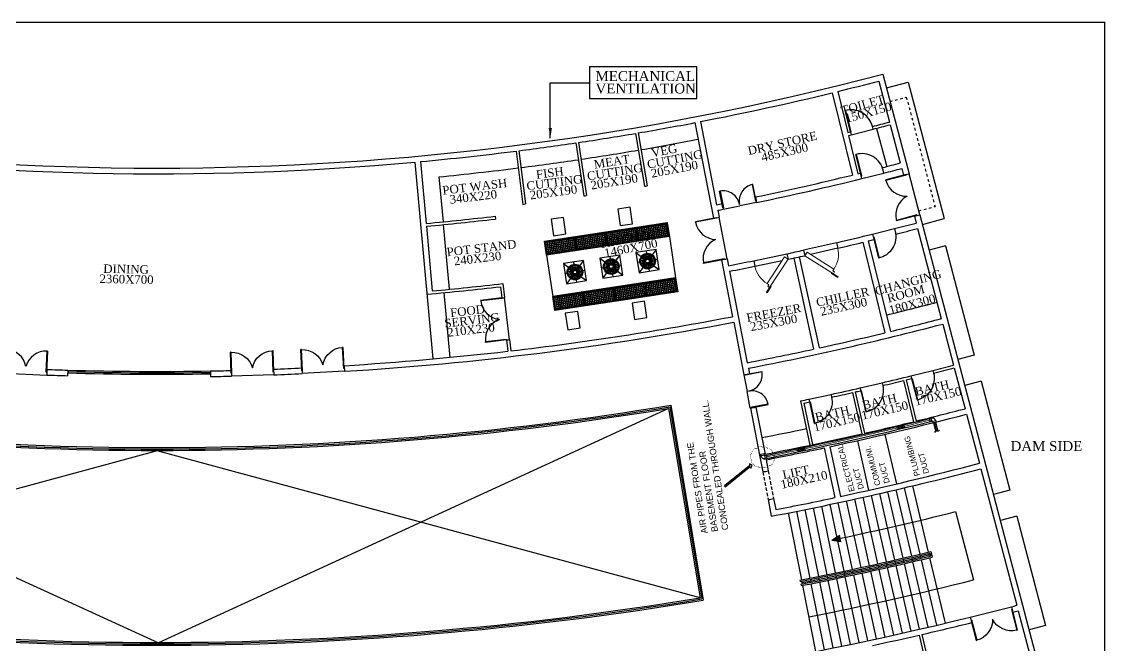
# Model space of a CAD drawing. Header units: metres. Extents: x 159409 to 239023, y 50504 to 95165.
# Drawn here: x 175332 to 179169, y 68951 to 71160 of the extents above; entities that cross this region are included whole.
import ezdxf

# ---------------------------------------------------------------- set-up
doc = ezdxf.new("R2010")
doc.units = ezdxf.units.M
doc.header["$MEASUREMENT"] = 0
for name, pattern in [('CENTER2', [1.125, 0.75, -0.125, 0.125, -0.125]), ('HIDDEN', [0.125, 0.0625, -0.0625]), ('HIDDEN2', [0.1875, 0.125, -0.0625])]:
    doc.linetypes.add(name, pattern=pattern)
for name, color, linetype, lineweight in [('_Annotations', 1, 'Continuous', 25), ('HP-A-Door', 1, 'Continuous', 5), ('RJ- D - TEXT', 7, 'Continuous', 20), ('RJ- DRA-SOIL PIPE', 12, 'Continuous', 30), ('RJ- DRA-WASTE PIPE', 130, 'Continuous', 30), ('RJ- WS- HOT WATER', 12, 'Continuous', 30)]:
    doc.layers.add(name, color=color, linetype=linetype, lineweight=lineweight)
for name, color, linetype in [('A-WINDOW', 162, 'Continuous'), ('FIXT', 6, 'Continuous'), ('HP-A-Grid', 9, 'CENTER2'), ('TEXT', 3, 'Continuous')]:
    doc.layers.add(name, color=color, linetype=linetype)
doc.styles.add('DIM', font='times.ttf', dxfattribs={"height": 0.3})
doc.styles.add('RJ', font='romans.shx')
doc.styles.get("Standard").update_dxf_attribs({"font": 'times.ttf', "height": 18})
doc.styles.add('Standard 360', font='arial.ttf')
doc.dimstyles.get("Standard").update_dxf_attribs({"dimtxt": 0.4, "dimasz": 0.18, "dimexe": 0.18, "dimexo": 0.0625, "dimgap": 0.09, "dimtad": 0, "dimtih": 1, "dimtoh": 1, "dimdec": 4, "dimzin": 0, "dimdsep": 46, "dimtxsty": 'Standard', "dimcen": 0.09, "dimadec": 0, "dimazin": 0, "dimtfac": 1, "dimtdec": 4, "dimtofl": 0, "dimtmove": 0, "dimatfit": 3, "dimfxl": 1, "dimtolj": 1, "dimtzin": 0, "dimarcsym": 0})

# ---------------------------------------------------------------- blocks, each defined once
blk = doc.blocks.new('TRTH')
at = {"color": 42, "ltscale": 8}
for p, q in [((-589.839, -68.759), (-589.839, -67.98)), ((-589.819, -68.759), (-589.819, -67.979)), ((-589.839, -68.759), (-589.819, -68.759)), ((-589.839, -68.859), (-589.039, -68.859))]:
    blk.add_line(p, q, dxfattribs=at)
blk.add_arc((-589.819, -68.759), 0.78, 0, 91.4693, dxfattribs=at)
blk = doc.blocks.new('d2')
at = {"color": 8, "ltscale": 8}
for p, q in [((-332.772, -186.458, 9945.752), (-332.753, -186.454, 9945.752)), ((-332.628, -187.194, 9945.752), (-332.772, -186.458, 9945.752)), ((-332.609, -187.19, 9945.752), (-332.753, -186.454, 9945.752)), ((-332.753, -186.454, 9945.752), (-332.753, -186.454, 9945.732)), ((-332.753, -186.454, 9945.732), (-332.753, -186.454, 9945.732)), ((-334.226, -186.743, 9945.752), (-334.206, -186.739, 9945.752)), ((-334.082, -187.479, 9945.752), (-334.226, -186.743, 9945.752)), ((-334.062, -187.475, 9945.752), (-334.206, -186.739, 9945.752)), ((-332.628, -187.194, 9945.752), (-332.609, -187.19, 9945.752)), ((-334.082, -187.479, 9945.752), (-334.062, -187.475, 9945.752)), ((-334.063, -187.577, 9945.752), (-332.589, -187.288, 9945.752))]:
    blk.add_line(p, q, dxfattribs=at)
for centre, start, end in [((-332.628, -187.194, 9945.752), 101.092, 178.0402), ((-334.062, -187.475, 9945.752), 24.1438, 101.092)]:
    blk.add_arc(centre, 0.75, start, end, dxfattribs=at)
blk = doc.blocks.new('rghtht')
at = {"layer": 'HP-A-Grid', "linetype": 'ByBlock'}
h = blk.add_hatch(dxfattribs=at)
h.set_pattern_fill('NET', color=256, scale=50, style=0)
h.set_pattern_definition([(180, (222259.7514, 89040.658), (2e-11, 6.25), []), (90, (222259.7514, 89040.658), (6.25, -2e-11), [])])
h.paths.add_polyline_path([(204466.6, 125712.4), (204511.6, 125712.4), (204511.6, 125817.4), (204466.6, 125817.4)])
h = blk.add_hatch(dxfattribs=at)
h.set_pattern_fill('NET', color=256, scale=50, style=0)
h.set_pattern_definition([(180, (222458.0265, 89040.658), (2e-11, 6.25), []), (90, (222458.0265, 89040.658), (6.25, -2e-11), [])])
h.paths.add_polyline_path([(204664.9, 125712.4), (204709.9, 125712.4), (204709.9, 125817.4), (204664.9, 125817.4)])
h = blk.add_hatch(dxfattribs=at)
h.set_pattern_fill('NET', color=256, scale=50, style=0)
h.set_pattern_definition([(180, (222259.7514, 88930.658), (2e-11, 6.25), []), (90, (222259.7514, 88930.658), (6.25, -2e-11), [])])
h.paths.add_polyline_path([(204466.6, 125602.4), (204511.6, 125602.4), (204511.6, 125707.4), (204466.6, 125707.4)])
h = blk.add_hatch(dxfattribs=at)
h.set_pattern_fill('NET', color=256, scale=50, style=0)
h.set_pattern_definition([(180, (222458.0265, 88930.658), (2e-11, 6.25), []), (90, (222458.0265, 88930.658), (6.25, -2e-11), [])])
h.paths.add_polyline_path([(204664.9, 125602.4), (204709.9, 125602.4), (204709.9, 125707.4), (204664.9, 125707.4)])
h = blk.add_hatch(dxfattribs=at)
h.set_pattern_fill('NET', color=256, scale=50, style=0)
h.set_pattern_definition([(180, (222259.7514, 88820.658), (2e-11, 6.25), []), (90, (222259.7514, 88820.658), (6.25, -2e-11), [])])
h.paths.add_polyline_path([(204466.6, 125492.4), (204511.6, 125492.4), (204511.6, 125597.4), (204466.6, 125597.4)])
h = blk.add_hatch(dxfattribs=at)
h.set_pattern_fill('NET', color=256, scale=50, style=0)
h.set_pattern_definition([(180, (222458.0265, 88820.658), (2e-11, 6.25), []), (90, (222458.0265, 88820.658), (6.25, -2e-11), [])])
h.paths.add_polyline_path([(204664.9, 125492.4), (204709.9, 125492.4), (204709.9, 125597.4), (204664.9, 125597.4)])
h = blk.add_hatch(dxfattribs=at)
h.set_pattern_fill('NET', color=256, scale=50, style=0)
h.set_pattern_definition([(180, (222259.7514, 88710.658), (2e-11, 6.25), []), (90, (222259.7514, 88710.658), (6.25, -2e-11), [])])
h.paths.add_polyline_path([(204466.6, 125382.4), (204511.6, 125382.4), (204511.6, 125487.4), (204466.6, 125487.4)])
h = blk.add_hatch(dxfattribs=at)
h.set_pattern_fill('NET', color=256, scale=50, style=0)
h.set_pattern_definition([(180, (222458.0265, 88710.658), (2e-11, 6.25), []), (90, (222458.0265, 88710.658), (6.25, -2e-11), [])])
h.paths.add_polyline_path([(204664.9, 125382.4), (204709.9, 125382.4), (204709.9, 125487.4), (204664.9, 125487.4)])
at = {"layer": 'A-WINDOW', "color": 8}
blk.add_line((204662.4, 125819.9), (204662.4, 125379.9), dxfattribs=at)
for points in [[(204449.4, 125698.1), (204390.6, 125698.1), (204390.6, 125653.9), (204449.4, 125653.9)], [(204786, 125698.1), (204727.1, 125698.1), (204727.1, 125653.9), (204786, 125653.9)], [(204449.4, 125459.2), (204390.6, 125459.2), (204390.6, 125414.9), (204449.4, 125414.9)], [(204786, 125459.2), (204727.1, 125459.2), (204727.1, 125414.9), (204786, 125414.9)]]:
    blk.add_lwpolyline(points, close=True, dxfattribs=at)
at = {"layer": 'FIXT'}
for p, q in [((204514.1, 125819.9), (204514.1, 125379.9)), ((204514.1, 125819.9), (204662.4, 125819.9)), ((204712.4, 125819.9), (204712.4, 125379.9)), ((204552.3, 125766.5), (204568.7, 125750.1)), ((204588.3, 125766.5), (204588.3, 125758.2)), ((204607.8, 125750.1), (204624.3, 125766.5)), ((204552.3, 125730.5), (204560.6, 125730.5)), ((204616, 125730.5), (204624.3, 125730.5)), ((204552.3, 125694.5), (204568.7, 125710.9)), ((204588.3, 125702.8), (204588.3, 125694.5)), ((204607.8, 125710.9), (204624.3, 125694.5)), ((204552.3, 125636.6), (204568.7, 125620.1)), ((204588.3, 125636.6), (204588.3, 125628.3)), ((204607.8, 125620.1), (204624.3, 125636.6)), ((204552.3, 125600.6), (204560.6, 125600.6)), ((204552.3, 125564.6), (204568.7, 125581)), ((204607.8, 125581), (204624.3, 125564.6)), ((204616, 125600.6), (204624.3, 125600.6)), ((204588.3, 125572.9), (204588.3, 125564.6)), ((204552.3, 125506.6), (204568.7, 125490.2)), ((204588.3, 125506.6), (204588.3, 125498.3)), ((204607.8, 125490.2), (204624.3, 125506.6)), ((204552.3, 125470.6), (204560.6, 125470.6)), ((204616, 125470.6), (204624.3, 125470.6)), ((204552.3, 125434.6), (204568.7, 125451)), ((204588.3, 125442.9), (204588.3, 125434.6)), ((204607.8, 125451), (204624.3, 125434.6)), ((204514.1, 125379.9), (204662.4, 125379.9))]:
    blk.add_line(p, q, dxfattribs=at)
for points in [[(204514.1, 125819.9), (204464.1, 125819.9)], [(204712.4, 125819.9), (204712.4, 125819.9), (204662.4, 125819.9)]]:
    blk.add_lwpolyline(points, dxfattribs=at)
for points in [[(204464.1, 125819.9), (204514.1, 125819.9), (204514.1, 125709.9), (204464.1, 125709.9)], [(204466.6, 125817.4), (204511.6, 125817.4), (204511.6, 125712.4), (204466.6, 125712.4)], [(204662.4, 125819.9), (204712.4, 125819.9), (204712.4, 125709.9), (204662.4, 125709.9)], [(204664.9, 125817.4), (204709.9, 125817.4), (204709.9, 125712.4), (204664.9, 125712.4)], [(204624.3, 125766.5), (204552.3, 125766.5), (204552.3, 125694.5), (204624.3, 125694.5)], [(204464.1, 125709.9), (204514.1, 125709.9), (204514.1, 125599.9), (204464.1, 125599.9)], [(204466.6, 125707.4), (204511.6, 125707.4), (204511.6, 125602.4), (204466.6, 125602.4)], [(204662.4, 125709.9), (204712.4, 125709.9), (204712.4, 125599.9), (204662.4, 125599.9)], [(204664.9, 125707.4), (204709.9, 125707.4), (204709.9, 125602.4), (204664.9, 125602.4)], [(204624.3, 125636.6), (204552.3, 125636.6), (204552.3, 125564.6), (204624.3, 125564.6)], [(204464.1, 125599.9), (204514.1, 125599.9), (204514.1, 125489.9), (204464.1, 125489.9)], [(204466.6, 125597.4), (204511.6, 125597.4), (204511.6, 125492.4), (204466.6, 125492.4)], [(204662.4, 125599.9), (204712.4, 125599.9), (204712.4, 125489.9), (204662.4, 125489.9)], [(204664.9, 125597.4), (204709.9, 125597.4), (204709.9, 125492.4), (204664.9, 125492.4)], [(204624.3, 125506.6), (204552.3, 125506.6), (204552.3, 125434.6), (204624.3, 125434.6)], [(204464.1, 125489.9), (204514.1, 125489.9), (204514.1, 125379.9), (204464.1, 125379.9)], [(204466.6, 125487.4), (204511.6, 125487.4), (204511.6, 125382.4), (204466.6, 125382.4)], [(204662.4, 125489.9), (204712.4, 125489.9), (204712.4, 125379.9), (204662.4, 125379.9)], [(204664.9, 125487.4), (204709.9, 125487.4), (204709.9, 125382.4), (204664.9, 125382.4)]]:
    blk.add_lwpolyline(points, close=True, dxfattribs=at)
for centre, radius in [((204588.3, 125730.5), 27.7), ((204588.3, 125730.5), 24.8), ((204566.7, 125730.5), 0.795), ((204567.5, 125736.8), 0.795), ((204570.2, 125742.4), 0.795), ((204570.8, 125730.5), 0.795), ((204571.3, 125735.4), 0.795), ((204573, 125745.7), 0.795), ((204573.4, 125739.8), 0.795), ((204574.4, 125730.5), 0.795), ((204574.7, 125734.2), 0.795), ((204575.9, 125742.9), 0.795), ((204576.2, 125748.5), 0.795), ((204576.2, 125737.6), 0.795), ((204578.3, 125730.5), 0.795), ((204578.4, 125732.9), 0.795), ((204578.4, 125728.2), 0.795), ((204578.4, 125740.3), 0.795), ((204578.8, 125745.4), 0.795), ((204579.2, 125735.2), 0.795), ((204581.1, 125742.7), 0.795), ((204581.2, 125737.6), 0.795), ((204588.3, 125730.5), 7.8), ((204582.4, 125751.6), 0.795), ((204588.3, 125730.5), 6.54), ((204583.6, 125747.7), 0.795), ((204583.6, 125739.7), 0.795), ((204584.6, 125744.3), 0.795), ((204585.8, 125740.6), 0.795), ((204588.3, 125752.1), 0.795), ((204588.3, 125748), 0.795), ((204588.3, 125744.4), 0.795), ((204588.3, 125740.5), 0.795), ((204590.7, 125740.6), 0.795), ((204591.9, 125744.3), 0.795), ((204592.9, 125739.7), 0.795), ((204593, 125747.7), 0.795), ((204594.2, 125751.6), 0.795), ((204595.3, 125737.6), 0.795), ((204595.4, 125742.7), 0.795), ((204597.3, 125735.2), 0.795), ((204597.7, 125745.4), 0.795), ((204598.1, 125740.3), 0.795), ((204598.2, 125732.9), 0.795), ((204598.2, 125728.2), 0.795), ((204598.3, 125730.5), 0.795), ((204600.3, 125748.5), 0.795), ((204600.4, 125737.6), 0.795), ((204600.6, 125742.9), 0.795), ((204601.8, 125734.2), 0.795), ((204602.1, 125730.5), 0.795), ((204603.2, 125739.8), 0.795), ((204603.5, 125745.7), 0.795), ((204605.2, 125735.4), 0.795), ((204605.8, 125730.5), 0.795), ((204606.3, 125742.4), 0.795), ((204609, 125736.8), 0.795), ((204609.8, 125730.5), 0.795), ((204567.5, 125724.2), 0.795), ((204570.2, 125718.7), 0.795), ((204571.3, 125725.6), 0.795), ((204573, 125715.3), 0.795), ((204573.4, 125721.2), 0.795), ((204574.7, 125726.8), 0.795), ((204575.9, 125718.2), 0.795), ((204576.2, 125723.4), 0.795), ((204576.2, 125712.6), 0.795), ((204578.4, 125720.7), 0.795), ((204578.8, 125715.6), 0.795), ((204579.2, 125725.9), 0.795), ((204581.2, 125723.4), 0.795), ((204581.1, 125718.4), 0.795), ((204582.4, 125709.4), 0.795), ((204583.6, 125713.3), 0.795), ((204583.6, 125721.4), 0.795), ((204584.6, 125716.7), 0.795), ((204585.8, 125720.4), 0.795), ((204588.3, 125720.5), 0.795), ((204588.3, 125716.6), 0.795), ((204588.3, 125713), 0.795), ((204588.3, 125709), 0.795), ((204590.7, 125720.4), 0.795), ((204591.9, 125716.7), 0.795), ((204592.9, 125721.4), 0.795), ((204593, 125713.3), 0.795), ((204594.2, 125709.4), 0.795), ((204595.3, 125723.4), 0.795), ((204595.4, 125718.4), 0.795), ((204597.3, 125725.9), 0.795), ((204597.7, 125715.6), 0.795), ((204598.1, 125720.7), 0.795), ((204600.3, 125712.6), 0.795), ((204600.4, 125723.4), 0.795), ((204600.6, 125718.2), 0.795), ((204601.8, 125726.8), 0.795), ((204603.2, 125721.2), 0.795), ((204603.5, 125715.3), 0.795), ((204605.2, 125725.6), 0.795), ((204606.3, 125718.7), 0.795), ((204609, 125724.2), 0.795), ((204588.3, 125600.6), 27.7), ((204588.3, 125600.6), 24.8), ((204570.2, 125612.4), 0.795), ((204573, 125615.8), 0.795), ((204575.9, 125612.9), 0.795), ((204576.2, 125618.5), 0.795), ((204578.8, 125615.5), 0.795), ((204581.1, 125612.7), 0.795), ((204582.4, 125621.6), 0.795), ((204583.6, 125617.8), 0.795), ((204584.6, 125614.3), 0.795), ((204588.3, 125622.1), 0.795), ((204588.3, 125618.1), 0.795), ((204588.3, 125614.5), 0.795), ((204591.9, 125614.3), 0.795), ((204593, 125617.8), 0.795), ((204594.2, 125621.6), 0.795), ((204595.4, 125612.7), 0.795), ((204597.7, 125615.5), 0.795), ((204600.3, 125618.5), 0.795), ((204600.6, 125612.9), 0.795), ((204603.5, 125615.8), 0.795), ((204606.3, 125612.4), 0.795), ((204566.7, 125600.6), 0.795), ((204567.5, 125606.9), 0.795), ((204567.5, 125594.3), 0.795), ((204570.2, 125588.7), 0.795), ((204570.8, 125600.6), 0.795), ((204571.3, 125605.5), 0.795), ((204571.3, 125595.6), 0.795), ((204573, 125585.3), 0.795), ((204573.4, 125609.9), 0.795), ((204573.4, 125591.2), 0.795), ((204574.4, 125600.6), 0.795), ((204574.7, 125604.3), 0.795), ((204574.7, 125596.9), 0.795), ((204575.9, 125588.2), 0.795), ((204576.2, 125607.6), 0.795), ((204576.2, 125593.5), 0.795), ((204576.2, 125582.6), 0.795), ((204578.3, 125600.6), 0.795), ((204578.4, 125602.9), 0.795), ((204578.4, 125598.2), 0.795), ((204578.4, 125610.4), 0.795), ((204578.4, 125590.7), 0.795), ((204578.8, 125585.7), 0.795), ((204579.2, 125605.2), 0.795), ((204579.2, 125595.9), 0.795), ((204581.2, 125607.6), 0.795), ((204581.2, 125593.5), 0.795), ((204581.1, 125588.4), 0.795), ((204588.3, 125600.6), 7.8), ((204582.4, 125579.5), 0.795), ((204588.3, 125600.6), 6.54), ((204583.6, 125583.3), 0.795), ((204583.6, 125609.7), 0.795), ((204583.6, 125591.4), 0.795), ((204584.6, 125586.8), 0.795), ((204585.8, 125610.6), 0.795), ((204585.8, 125590.5), 0.795), ((204588.3, 125610.6), 0.795), ((204588.3, 125590.6), 0.795), ((204588.3, 125586.7), 0.795), ((204588.3, 125583.1), 0.795), ((204588.3, 125579), 0.795), ((204590.7, 125610.6), 0.795), ((204590.7, 125590.5), 0.795), ((204591.9, 125586.8), 0.795), ((204592.9, 125609.7), 0.795), ((204592.9, 125591.4), 0.795), ((204593, 125583.3), 0.795), ((204594.2, 125579.5), 0.795), ((204595.3, 125607.6), 0.795), ((204595.3, 125593.5), 0.795), ((204595.4, 125588.4), 0.795), ((204597.3, 125605.2), 0.795), ((204597.3, 125595.9), 0.795), ((204597.7, 125585.7), 0.795), ((204598.1, 125610.4), 0.795), ((204598.1, 125590.7), 0.795), ((204598.2, 125602.9), 0.795), ((204598.2, 125598.2), 0.795), ((204598.3, 125600.6), 0.795), ((204600.3, 125582.6), 0.795), ((204600.4, 125607.6), 0.795), ((204600.4, 125593.5), 0.795), ((204600.6, 125588.2), 0.795), ((204601.8, 125604.3), 0.795), ((204601.8, 125596.9), 0.795), ((204602.1, 125600.6), 0.795), ((204603.2, 125609.9), 0.795), ((204603.2, 125591.2), 0.795), ((204603.5, 125585.3), 0.795), ((204605.2, 125605.5), 0.795), ((204605.2, 125595.6), 0.795), ((204605.8, 125600.6), 0.795), ((204606.3, 125588.7), 0.795), ((204609, 125606.9), 0.795), ((204609, 125594.3), 0.795), ((204609.8, 125600.6), 0.795), ((204588.3, 125470.6), 27.7), ((204588.3, 125470.6), 24.8), ((204566.7, 125470.6), 0.795), ((204567.5, 125476.9), 0.795), ((204567.5, 125464.3), 0.795), ((204570.2, 125482.4), 0.795), ((204570.2, 125458.8), 0.795), ((204570.8, 125470.6), 0.795), ((204571.3, 125475.5), 0.795), ((204571.3, 125465.7), 0.795), ((204573, 125485.8), 0.795), ((204573.4, 125479.9), 0.795), ((204573.4, 125461.3), 0.795), ((204574.4, 125470.6), 0.795), ((204574.7, 125474.3), 0.795), ((204574.7, 125466.9), 0.795), ((204575.9, 125483), 0.795), ((204576.2, 125488.6), 0.795), ((204576.2, 125477.7), 0.795), ((204576.2, 125463.5), 0.795), ((204578.3, 125470.6), 0.795), ((204578.4, 125473), 0.795), ((204578.4, 125468.2), 0.795), ((204578.4, 125480.4), 0.795), ((204578.4, 125460.8), 0.795), ((204578.8, 125485.5), 0.795), ((204579.2, 125475.3), 0.795), ((204579.2, 125465.9), 0.795), ((204581.1, 125482.7), 0.795), ((204581.2, 125477.7), 0.795), ((204581.2, 125463.5), 0.795), ((204588.3, 125470.6), 7.8), ((204582.4, 125491.7), 0.795), ((204588.3, 125470.6), 6.54), ((204583.6, 125487.8), 0.795), ((204583.6, 125479.8), 0.795), ((204583.6, 125461.4), 0.795), ((204584.6, 125484.4), 0.795), ((204585.8, 125480.7), 0.795), ((204585.8, 125460.5), 0.795), ((204588.3, 125492.1), 0.795), ((204588.3, 125488.1), 0.795), ((204588.3, 125484.5), 0.795), ((204588.3, 125480.6), 0.795), ((204588.3, 125460.6), 0.795), ((204590.7, 125480.7), 0.795), ((204590.7, 125460.5), 0.795), ((204591.9, 125484.4), 0.795), ((204592.9, 125479.8), 0.795), ((204592.9, 125461.4), 0.795), ((204593, 125487.8), 0.795), ((204594.2, 125491.7), 0.795), ((204595.3, 125477.7), 0.795), ((204595.3, 125463.5), 0.795), ((204595.4, 125482.7), 0.795), ((204597.3, 125475.3), 0.795), ((204597.3, 125465.9), 0.795), ((204597.7, 125485.5), 0.795), ((204598.1, 125480.4), 0.795), ((204598.1, 125460.8), 0.795), ((204598.2, 125473), 0.795), ((204598.2, 125468.2), 0.795), ((204598.3, 125470.6), 0.795), ((204600.3, 125488.6), 0.795), ((204600.4, 125477.7), 0.795), ((204600.4, 125463.5), 0.795), ((204600.6, 125483), 0.795), ((204601.8, 125474.3), 0.795), ((204601.8, 125466.9), 0.795), ((204602.1, 125470.6), 0.795), ((204603.2, 125479.9), 0.795), ((204603.2, 125461.3), 0.795), ((204603.5, 125485.8), 0.795), ((204605.2, 125475.5), 0.795), ((204605.2, 125465.7), 0.795), ((204605.8, 125470.6), 0.795), ((204606.3, 125482.4), 0.795), ((204606.3, 125458.8), 0.795), ((204609, 125476.9), 0.795), ((204609, 125464.3), 0.795), ((204609.8, 125470.6), 0.795), ((204573, 125455.4), 0.795), ((204575.9, 125458.2), 0.795), ((204576.2, 125452.6), 0.795), ((204578.8, 125455.7), 0.795), ((204581.1, 125458.5), 0.795), ((204582.4, 125449.5), 0.795), ((204583.6, 125453.4), 0.795), ((204584.6, 125456.8), 0.795), ((204588.3, 125456.7), 0.795), ((204588.3, 125453.1), 0.795), ((204588.3, 125449.1), 0.795), ((204591.9, 125456.8), 0.795), ((204593, 125453.4), 0.795), ((204594.2, 125449.5), 0.795), ((204595.4, 125458.5), 0.795), ((204597.7, 125455.7), 0.795), ((204600.3, 125452.6), 0.795), ((204600.6, 125458.2), 0.795), ((204603.5, 125455.4), 0.795)]:
    blk.add_circle(centre, radius, dxfattribs=at)
blk = doc.blocks.new('RYTRTRTRTRT')
at = {"color": 8}
for p, q in [((42.518, 61.153), (42.518, 61.753)), ((42.518, 61.753), (42.538, 61.753)), ((42.538, 61.753), (42.538, 61.153)), ((43.718, 61.753), (43.698, 61.753)), ((43.698, 61.753), (43.698, 61.153)), ((43.718, 61.153), (43.718, 61.753)), ((42.518, 61.153), (42.538, 61.153)), ((42.518, 61.103), (43.118, 61.103)), ((43.718, 61.103), (43.118, 61.103)), ((43.718, 61.153), (43.698, 61.153))]:
    blk.add_line(p, q, dxfattribs=at)
for centre, start, end in [((42.528, 61.163), 359.0371, 90), ((43.708, 61.163), 90, 180.9629)]:
    blk.add_arc(centre, 0.59, start, end, dxfattribs=at)
blk = doc.blocks.new('Waste-2')
at = {"color": 6}
for p, q in [((-5.6, 2.9), (-5.6, 8.4)), ((-3.3, 8.4), (-5.6, 8.4)), ((-3.3, 2.9), (-5.6, 2.9)), ((-3.3, 8.4), (-3, 8.1)), ((-3.3, 2.9), (-3, 3.1)), ((-2.8, 2.3), (-2.5, 2.6)), ((-2.8, 2.3), (-2.8, 0)), ((2.8, 0), (-2.8, 0)), ((2.8, 2.3), (2.5, 2.6)), ((2.8, 2.3), (2.8, 0))]:
    blk.add_line(p, q, dxfattribs=at)
at = {"color": 8, "lineweight": 0}
for p, q in [((-3.4, 8.1), (-5.6, 8.1)), ((-3.4, 3.1), (-5.6, 3.1)), ((-3.4, 3.1), (-3.4, 8.1)), ((-3.4, 8.1), (-3.1, 7.9)), ((-3.4, 3.1), (-3.1, 3.4)), ((-3.1, 3.4), (-3.1, 7.9)), ((-2.5, 2.2), (-2.2, 2.5)), ((2.5, 2.2), (-2.5, 2.2)), ((-2.5, 2.2), (-2.5, 0)), ((2.2, 2.5), (-2.2, 2.5)), ((2.5, 2.2), (2.2, 2.5)), ((2.5, 2.2), (2.5, 0))]:
    blk.add_line(p, q, dxfattribs=at)
for major_axis, start_param, end_param in [((3.79, 3.79), 5.497787, 7.068583), ((-0.631, 0.631), 3.926991, 5.497787)]:
    blk.add_ellipse((-3.1, 2.5), major_axis=major_axis, ratio=1, start_param=start_param, end_param=end_param, dxfattribs=at)
at = {"color": 6}
for major_axis, start_param, end_param in [((3.98, 3.98), 5.517711, 7.048659), ((-0.442, 0.442), 4.091718, 5.33306)]:
    blk.add_ellipse((-3.1, 2.5), major_axis=major_axis, ratio=1, start_param=start_param, end_param=end_param, dxfattribs=at)

msp = doc.modelspace()

# ---------------------------------------------------------------- hatches: boundary and pattern name
at = {"ltscale": 10}
h = msp.add_hatch(color=2, dxfattribs=at)
h.dxf.hatch_style = 1
h.paths.add_polyline_path([(178234.252, 69318.914), (178200.32, 69323.472), (178229.473, 69341.423)])

# ---------------------------------------------------------------- linework, layer by layer
at = {"color": 0, "ltscale": 8}
for p, q in [((178366.919, 70949.329, 0.421), (178405.121, 70804.275, 0.421)), ((178381.171, 70973.744, 0.421), (178474.13, 70620.78, 0.421)), ((178407.668, 70794.605, 0.421), (178443.324, 70659.221, 0.421)), ((178359.317, 70781.87, 0.421), (178394.973, 70646.487, 0.421)), ((178448.418, 70639.88, 0.421), (178454.785, 70615.705, 0.421)), ((178492.987, 70470.651, 0.421), (178499.355, 70446.475, 0.421)), ((178512.333, 70475.726, 0.421), (179063.722, 68382.118, 0.421)), ((178504.448, 70427.135, 0.421), (178588.494, 70108.016, 0.421)), ((178593.588, 70088.675, 0.421), (178631.79, 69943.622, 0.421)), ((178634.337, 69933.951, 0.421), (178672.54, 69788.897, 0.421)), ((174000.93, 69789.914), (175816.826, 68959.558)), ((177622.559, 69789.914), (175816.826, 68959.558)), ((177622.559, 69789.914), (177734.212, 69119.143)), ((177626.671, 69795.664), (177739.966, 69115.028)), ((177630.782, 69801.416), (177745.719, 69110.916)), ((178677.633, 69769.557, 0.421), (178723.476, 69595.492, 0.421)), ((175811.745, 69639.557), (173889.277, 69119.143)), ((177734.212, 69119.143), (175811.745, 69639.557)), ((178728.57, 69576.152, 0.421), (178855.912, 69092.639, 0.421)), ((178369.021, 69488.265, 0.421), (178422.591, 69252.781, 0.43)), ((178398.266, 69494.957, 0.421), (178452.448, 69259.614, 0.43)), ((178427.492, 69501.726, 0.421), (178482.287, 69266.525, 0.43)), ((178456.701, 69508.571, 0.421), (178512.108, 69273.513, 0.43)), ((178485.892, 69515.492, 0.421), (178541.91, 69280.579, 0.43)), ((178193.177, 69449.703, 0.421), (178243.064, 69213.412, 0.43)), ((178222.53, 69455.94, 0.421), (178273.031, 69219.78, 0.43)), ((178251.864, 69462.253, 0.421), (178302.979, 69226.225, 0.43)), ((178281.18, 69468.642, 0.421), (178332.91, 69232.747, 0.43)), ((178310.478, 69475.107, 0.421), (178362.822, 69239.348, 0.43)), ((178339.759, 69481.648, 0.421), (178392.716, 69246.026, 0.43)), ((178046.148, 69419.661, 0.421), (178092.955, 69182.74, 0.43)), ((178075.59, 69425.517, 0.421), (178123.013, 69188.719, 0.43)), ((178105.014, 69431.449, 0.421), (178153.053, 69194.776, 0.43)), ((178134.42, 69437.458, 0.421), (178183.075, 69200.91, 0.43)), ((178163.808, 69443.543, 0.421), (178213.079, 69207.122, 0.43)), ((178453.57, 69254.742, 0.43), (178455.814, 69244.997, 0.43)), ((178483.422, 69261.655, 0.43), (178485.691, 69251.916, 0.43)), ((178513.255, 69268.646, 0.43), (178515.549, 69258.913, 0.43)), ((178516.696, 69254.046, 0.431), (178571.415, 69021.908, 0.439)), ((178543.07, 69275.715, 0.43), (178545.389, 69265.988, 0.43)), ((178546.549, 69261.124, 0.431), (178601.872, 69029.129, 0.439)), ((178274.076, 69214.89, 0.43), (178276.168, 69205.111, 0.43)), ((178304.038, 69221.338, 0.43), (178306.154, 69211.565, 0.43)), ((178333.981, 69227.863, 0.43), (178336.123, 69218.096, 0.43)), ((178363.906, 69234.467, 0.43), (178366.073, 69224.704, 0.43)), ((178367.157, 69219.823, 0.43), (178418.85, 68986.993, 0.439)), ((178393.812, 69241.147, 0.43), (178396.005, 69231.391, 0.43)), ((178397.101, 69226.512, 0.431), (178449.4, 68993.817, 0.439)), ((178423.7, 69247.906, 0.43), (178425.918, 69238.155, 0.43)), ((178427.027, 69233.279, 0.431), (178479.932, 69000.721, 0.439)), ((178456.935, 69240.124, 0.431), (178510.445, 69007.704, 0.439)), ((178486.825, 69247.046, 0.431), (178540.939, 69014.767, 0.439)), ((178088.049, 69181.772, 0.43), (178089.018, 69176.867, 0.43)), ((178088.049, 69181.772, 0.43), (178089.018, 69176.867, 0.43)), ((178093.924, 69177.835, 0.43), (178095.862, 69168.024, 0.43)), ((178123.995, 69183.816, 0.43), (178125.959, 69174.011, 0.43)), ((178154.048, 69189.876, 0.43), (178156.037, 69180.075, 0.43)), ((178184.083, 69196.013, 0.43), (178186.097, 69186.218, 0.43)), ((178187.105, 69181.32, 0.43), (178235.156, 68947.711, 0.439)), ((178214.099, 69202.228, 0.43), (178216.139, 69192.438, 0.43)), ((178217.159, 69187.543, 0.43), (178265.818, 68954.06, 0.439)), ((178244.097, 69208.52, 0.43), (178246.162, 69198.736, 0.43)), ((178247.195, 69193.844, 0.43), (178296.462, 68960.487, 0.439)), ((178277.213, 69200.222, 0.43), (178327.087, 68966.995, 0.439)), ((178307.213, 69206.678, 0.43), (178357.694, 68973.581, 0.439)), ((178337.194, 69213.212, 0.43), (178388.281, 68980.247, 0.439)), ((178090.957, 69167.056, 0.43), (178091.926, 69162.151, 0.43)), ((178096.831, 69163.119, 0.43), (178143.056, 68929.142, 0.439)), ((178126.941, 69169.108, 0.43), (178173.775, 68935.252, 0.439)), ((178157.032, 69175.175, 0.43), (178204.475, 68941.442, 0.439)), ((178860.88, 69073.265, 0.421), (179039.159, 68396.347, 0.421))]:
    msp.add_line(p, q, dxfattribs=at)
at = {"color": 0, "ltscale": 10}
for p, q in [((178393.909, 70925.36), (178471.271, 70945.734, 0.421)), ((178471.271, 70945.734, 0.421), (178598.613, 70462.222, 0.421)), ((178202.101, 70907.746, 0.421), (178273.619, 70616.395, 0.434)), ((178221.529, 70912.495, 0.421), (178257.288, 70766.819, 0.427)), ((177716.274, 70802.093), (177781.946, 70463.4)), ((177735.912, 70805.88), (177793.018, 70511.366)), ((178346.983, 70778.946, 0.428), (178344.514, 70788.636)), ((177505.601, 70763.985), (177537.624, 70576.703)), ((177515.459, 70765.665), (177547.482, 70578.383)), ((178259.672, 70757.107, 0.428), (178293.047, 70621.144, 0.434)), ((178266.999, 70769.208, 0.427), (178269.383, 70759.496, 0.428)), ((177294.166, 70730.347), (177322.402, 70542.456)), ((177304.057, 70731.818), (177332.293, 70543.928)), ((177082.742, 70701.28), (177106.632, 70512.788)), ((177092.662, 70702.542), (177116.552, 70514.05)), ((176724.841, 70662.381), (176788.072, 69965.243)), ((176744.758, 70664.207), (176764.63, 70445.106)), ((178385.127, 70623.553, 0.434), (178380.192, 70642.934)), ((176809.906, 70610.166), (176824.359, 70450.815)), ((178307.526, 70604.104, 0.434), (178302.739, 70623.528)), ((177930.277, 70538.939), (177934.348, 70519.357)), ((177796.825, 70491.731), (177801.583, 70467.188)), ((177812.648, 70515.191), (177816.493, 70495.564)), ((177008.758, 70470.655), (177009.908, 70460.721)), ((178521.251, 70441.848), (178598.613, 70462.222, 0.421)), ((176765.534, 70435.147), (176786.309, 70206.087)), ((176825.262, 70440.856), (176846.038, 70211.789)), ((178344.695, 70407.291, 0.443), (178349.461, 70387.867)), ((178422.305, 70426.705, 0.009), (178427.232, 70407.261)), ((178217.598, 70376.93), (178222.125, 70357.449)), ((178310.537, 70378.486, 0.443), (178388.594, 70057.757, 0.457)), ((178329.996, 70383.11, 0.444), (178408.031, 70062.469, 0.457)), ((178603.458, 70365.296, 0.421), (178545.437, 70350.015, 0.421)), ((178603.458, 70365.296, 0.421), (178705.331, 69978.486, 0.421)), ((178041.928, 70337.671), (178046.18, 70318.128)), ((178085.274, 70326.595), (178155.428, 70004.138)), ((178100.557, 70350.426), (178104.808, 70330.883)), ((177810.498, 70316.142), (177849.52, 70114.89)), ((177830.136, 70319.931), (177834.895, 70295.388)), ((177924.455, 70313.153), (177928.431, 70293.552)), ((178065.731, 70322.343), (178135.885, 69999.886)), ((177838.702, 70275.754), (177901.518, 69951.787)), ((177027.558, 70221.157), (177032.155, 70181.422)), ((177036.342, 70232.245), (177042.089, 70182.576)), ((176827.024, 70200.023), (176847.825, 69970.681)), ((177853.327, 70095.256), (177884.739, 69933.255)), ((177853.327, 70095.256), (177889.494, 69908.73)), ((177049.395, 70032.416), (177053.993, 69992.681)), ((177059.329, 70033.57), (177063.926, 69993.831)), ((178705.331, 69978.486, 0.421), (178647.31, 69963.205, 0.421)), ((175421.866, 69928.133), (175421.149, 69908.104)), ((175495.825, 69925.675), (175495.241, 69905.683)), ((176000.398, 69922.703), (176000.747, 69902.706)), ((176074.383, 69924.248), (176074.882, 69904.18)), ((176224.418, 69928.938, 0.003), (176225.053, 69908.947, 0)), ((176324.328, 69933.218, 0.003), (176325.276, 69913.24)), ((176474.071, 69941.369, 0.673), (176475.396, 69921.297)), ((177905.325, 69932.153), (177909.132, 69912.519)), ((178480.958, 69905.308, 0.434), (178483.335, 69895.595, 0.434)), ((178558.564, 69924.742), (178561.028, 69915.05)), ((178378.593, 69880.578, 0.867), (178380.896, 69870.847)), ((178454.198, 69888.451, 0.434), (178489.85, 69742.75, 0.44)), ((178463.912, 69890.824, 0.434), (178499.565, 69745.122, 0.44)), ((178729.517, 69886.654, 0.421), (178671.496, 69871.373, 0.421)), ((178729.517, 69886.654, 0.421), (178831.39, 69499.844, 0.421)), ((178197.881, 69839.406, 0.433), (178200.021, 69829.637)), ((178273.623, 69846.024, 0.434), (178306.849, 69699.75, 0.44)), ((178283.376, 69848.235, 0.434), (178316.601, 69701.961, 0.44)), ((178300.66, 69862.434, 0.433), (178302.875, 69852.683, 0.434)), ((177912.337, 69790.923), (177944.696, 69624.031)), ((177931.974, 69794.713), (177964.334, 69627.821)), ((178090.316, 69816.392, 0.433), (178123.158, 69659.799, 0.44)), ((178102.156, 69808.653, 0.434), (178132.945, 69661.847, 0.44)), ((178119.678, 69822.545, 0.433), (178121.727, 69812.776, 0.434)), ((178291.194, 69675.723), (178330.59, 69500.087)), ((178388.672, 69698.04), (178429.617, 69522.759)), ((178173.931, 69650.072), (178211.464, 69474.028)), ((178193.488, 69654.259), (178231.021, 69478.216)), ((177944.696, 69624.031), (177956.117, 69565.128)), ((177968.141, 69608.187), (177975.755, 69568.918)), ((178831.39, 69499.844, 0.421), (178773.369, 69484.563, 0.421)), ((177975.153, 69466.957), (177986.574, 69408.054)), ((177994.79, 69470.747), (178002.404, 69431.478)), ((178639.176, 69424.262, 0.421), (178702.852, 69182.487, 0.421)), ((178855.576, 69408.012, 0.421), (178797.555, 69392.731, 0.421)), ((178855.576, 69408.012, 0.421), (178957.45, 69021.202, 0.421)), ((178200.32, 69323.472), (178229.473, 69341.423)), ((178200.32, 69323.472), (178234.252, 69318.914)), ((178547.963, 69276.883), (178550.283, 69267.156)), ((178551.666, 69282.91), (178556.305, 69263.455)), ((178836.431, 69087.56), (178841.499, 69068.196)), ((178691.016, 69050.747), (178696.078, 69031.396)), ((178509.979, 68987.075), (178541.388, 68850.644)), ((178519.724, 68989.318), (178553.377, 68843.142)), ((178957.45, 69021.202, 0.421), (178899.428, 69005.921, 0.421))]:
    msp.add_line(p, q, dxfattribs=at)
at = {"color": 0, "linetype": 'HIDDEN', "ltscale": 150}
for p, q in [((178406.514, 70877.009), (178464.535, 70892.29, 0.316)), ((178464.535, 70892.29, 0.316), (178566.409, 70505.48, 0.316)), ((178508.387, 70490.199), (178566.409, 70505.48, 0.316))]:
    msp.add_line(p, q, dxfattribs=at)
at = {"color": 0, "linetype": 'HIDDEN2', "ltscale": 100}
for p, q in [((177956.121, 69565.111), (177975.156, 69466.94)), ((177975.755, 69568.918), (177994.79, 69470.747))]:
    msp.add_line(p, q, dxfattribs=at)
at = {"color": 6, "const_width": 5.123}
msp.add_lwpolyline([(179166.557, 71157.24), (179166.557, 66415.414), (172422.808, 66415.414), (172422.808, 71157.24)], close=True, dxfattribs=at)
at = {"color": 1, "ltscale": 10}
msp.add_lwpolyline([(177723.084, 70999.788), (177342.737, 70999.788), (177342.737, 70887.599), (177723.084, 70887.599)], close=True, dxfattribs=at)
at = {"color": 0, "ltscale": 10}
for centre, radius, start, end in [((175811.745, 80729.557), 10088.5, 255.2456003, 284.7551355), ((175811.745, 80729.557), 10108.5, 283.7916503, 284.6417732), ((175811.745, 80729.557), 10108.5, 280.9732954, 283.6782886), ((175811.745, 80729.557), 10108.5, 279.703102, 280.8599338), ((175811.745, 80729.557), 10258.5, 284.2938352, 284.6434263), ((175811.745, 80729.557), 10268.5, 284.2938352, 284.6435347), ((175811.745, 80729.557), 10108.5, 278.4895776, 279.6464212), ((175811.745, 80729.557), 10258.5, 283.7916503, 283.8475023), ((175811.745, 80729.557), 10268.5, 283.7916503, 283.8474479), ((175811.745, 80729.557), 10108.5, 262.2500349, 275.1825684), ((175811.745, 80729.557), 10108.5, 277.2799146, 278.4328968), ((175811.745, 80729.557), 10168.5, 279.703102, 280.8599338), ((175811.745, 80729.557), 10108.5, 275.2959301, 277.2232338), ((175811.745, 80729.557), 10168.5, 278.4895776, 279.6464212), ((175811.745, 80729.557), 10168.5, 275.6333438, 277.2232338), ((175811.745, 80729.557), 10168.5, 277.2799146, 278.4328968), ((175811.745, 80729.557), 10408.5, 284.2861302, 284.6450317), ((175811.745, 80729.557), 10428.5, 284.2861302, 284.6452422), ((175811.745, 80729.557), 10408.5, 281.7439696, 283.681556), ((175811.745, 80729.557), 10428.5, 281.7439696, 283.8465918), ((175811.745, 80729.557), 10408.5, 283.7916503, 283.8466974), ((175811.745, 80729.557), 10453.5, 284.6455043, 284.7551246), ((175811.745, 80729.557), 10298.5, 279.647467, 279.703102), ((175811.745, 80729.557), 10298.5, 278.434988, 278.4906771), ((175811.745, 80729.557), 10298.5, 277.2232338, 277.2788689), ((175811.745, 80729.557), 10408.5, 280.9732954, 281.0833897), ((175811.745, 80729.557), 10428.5, 280.9732954, 281.0833897), ((175811.745, 80729.557), 10328.5, 275.2935155, 276.6552062), ((175811.745, 80729.557), 10338.5, 275.2934081, 276.6551526), ((175811.745, 80729.557), 10453.5, 280.8634123, 280.9732954), ((175811.745, 80729.557), 10628.5, 284.2184922, 284.6473043), ((175811.745, 80729.557), 10603.5, 284.6470508, 284.7551204), ((175811.745, 80729.557), 10628.5, 283.0827848, 283.7872178), ((175811.745, 80729.557), 10648.5, 284.2184922, 284.6475062), ((175811.745, 80729.557), 10648.5, 283.0827848, 283.5717876), ((175811.745, 80729.557), 10648.5, 283.6794005, 283.7872178), ((175811.745, 80729.557), 10628.5, 282.1124194, 282.435866), ((175811.745, 80729.557), 10648.5, 282.1127232, 282.4355622), ((175811.745, 80729.557), 10603.5, 280.8652258, 280.9732954), ((175811.745, 80729.557), 10628.5, 280.9732954, 281.4655006), ((175811.745, 80729.557), 10648.5, 280.9732954, 281.4655006), ((175811.745, 80729.557), 10578.5, 275.1825684, 276.5997328), ((175811.745, 80729.557), 10568.5, 275.290996, 276.6539465), ((175811.745, 80729.557), 10618.5, 276.5997328, 276.6536912), ((175811.745, 80729.557), 10918.5, 283.6793682, 284.6508268), ((175811.745, 80729.557), 10808.5, 276.6527427, 280.8672755), ((175811.745, 80729.557), 10978.5, 283.6793682, 284.6508268), ((175811.745, 80729.557), 10828.5, 273.5136756, 280.8674713), ((175811.745, 80729.557), 10998.5, 280.9732954, 284.6509214), ((175811.745, 80729.557), 10978.5, 282.3263318, 283.57499), ((175811.745, 80729.557), 10768.5, 276.5997328, 276.6529396), ((175811.745, 80729.557), 10808.5, 273.5131861, 276.5997328), ((175811.745, 80729.557), 10978.5, 280.9732954, 282.2219536), ((175811.745, 80729.557), 11148.5, 284.2636788, 284.6523194), ((175811.745, 80729.557), 10828.5, 267.9328301, 268.3250768), ((175811.745, 80729.557), 10808.5, 267.9328006, 268.3250768), ((175811.745, 80729.557), 10818.5, 268.3250768, 271.0004947), ((175811.745, 80729.557), 10813.5, 268.3250768, 271.000299), ((175811.745, 80729.557), 10808.5, 268.3250768, 271.0001031), ((175811.745, 80729.557), 10808.5, 271.0001031, 271.3923804), ((175811.745, 80729.557), 10828.5, 271.0001031, 271.3924383), ((175811.745, 80729.557), 10808.5, 272.1881127, 272.7182196), ((175811.745, 80729.557), 10828.5, 272.1874298, 272.7182196), ((175811.745, 80729.557), 11018.5, 280.869107, 280.9732954), ((175811.745, 80729.557), 11148.5, 283.3112972, 283.852521), ((175811.745, 80729.557), 11158.5, 284.2636788, 284.6524113), ((175811.745, 80729.557), 11158.5, 283.3112972, 283.6983872), ((175811.745, 80729.557), 11158.5, 283.7497344, 283.8524288), ((175811.745, 80729.557), 11148.5, 282.3587471, 282.9000608), ((175811.745, 80729.557), 11158.5, 282.3587471, 282.745927), ((175811.745, 80729.557), 11158.5, 282.7972742, 282.8999686), ((175811.745, 80729.557), 11138.5, 280.869107, 280.9732954), ((175811.745, 80729.557), 11148.5, 281.7934207, 281.9475084), ((175811.745, 80729.557), 11158.5, 281.844814, 281.9475084), ((175811.745, 80729.557), 11328.5, 282.1366197, 284.6539481), ((175811.745, 80729.557), 11308.5, 283.7497344, 284.6537697), ((175811.745, 80729.557), 11248.5, 280.9732954, 281.7938776), ((175811.745, 80729.557), 11308.5, 282.7972742, 283.6990683), ((175811.745, 80729.557), 11308.5, 280.9732954, 282.746608), ((175811.745, 80729.557), 11328.5, 280.9732954, 282.0354663), ((175811.745, 80729.557), 11368.5, 280.8724979, 280.9732954), ((175811.745, 80729.557), 11528.5, 280.8738969, 284.6556982), ((175811.745, 80729.557), 11508.5, 282.1350376, 284.6555259), ((175811.745, 80729.557), 11468.5, 280.8729393, 280.9732954), ((175811.745, 80729.557), 11508.5, 280.9732954, 282.0354663), ((175811.744, 80729.557), 11653.5, 281.9860703, 284.0415292), ((175811.744, 80729.557), 11903.5, 281.1755473, 284.0565108), ((175811.745, 80729.557), 12028.5, 284.5639253, 284.6593603), ((175811.745, 80729.557), 12048.5, 284.564093, 284.6593603), ((175811.745, 80729.557), 12028.5, 274.3758311, 283.8494076), ((175811.745, 80729.557), 12048.5, 282.9885649, 283.850752), ((175811.745, 80729.557), 12048.5, 282.1386577, 282.9410106)]:
    msp.add_arc(centre, radius, start, end, dxfattribs=at)
at = {"color": 0, "ltscale": 8}
for centre, radius, start, end in [((175811.745, 80729.557), 11078.5, 260.5495079, 279.4504921), ((175811.745, 80729.557), 11083.5, 260.5753552, 279.4246448), ((175811.745, 80729.557), 11088.5, 260.6011793, 279.3988207), ((175811.744, 80729.557), 11770, 281.1512075, 283.4613045), ((175811.744, 80729.557), 11775, 281.1512179, 283.4369544), ((175811.744, 80729.557), 11785, 281.1512385, 283.4369338), ((175811.744, 80729.557), 11790, 281.1512488, 283.461222), ((175811.744, 80729.557), 11780, 281.1755473, 283.412625), ((175811.745, 80729.557), 11778.5, 260.5495079, 279.4504921), ((175811.745, 80729.557), 11773.5, 260.5738404, 279.4261596), ((175811.745, 80729.557), 11768.5, 260.5981936, 279.4018064)]:
    msp.add_arc(centre, radius, start, end, dxfattribs=at)
at = {"layer": '_Annotations', "elevation": -0.414}
msp.add_lwpolyline([(177920.156, 69637.942, 0, 2.25, -0.52056705), (177936.261, 69647.455, 0, 2.25, -0.52056705), (177957.858, 69650.934, 0, 2.25, -0.52056705), (177974.476, 69646.752, 0, 2.25, -0.52056705), (177989.628, 69633.74, 0, 2.25, -0.52056705), (177995.188, 69619.84, 0, 2.25, -0.52056705), (177993.152, 69602.878, 0, 2.25, -0.52056705), (177978.02, 69588.392, 0, 2.25, -0.52056705), (177957.006, 69582.487, 0, 2.25, -0.52056705), (177940.59, 69584.032, 0, 2.25, -0.52056705), (177923.935, 69594.214, 0, 2.25, -0.52056705), (177916.009, 69609.228, 0, 2.25, -0.52056705), (177917.898, 69630.296, 0, 2.25, -0.52056705)], format="xyseb", close=True, dxfattribs=at)
at = {"layer": '_Annotations', "elevation": -0.552}
msp.add_lwpolyline([(177822.651, 69511.794), (177912.185, 69583.826), (177914.217, 69578.223), (177918.979, 69588.402), (177908.799, 69593.165), (177910.831, 69587.561), (177821.297, 69515.529)], close=True, dxfattribs=at)
at = {"layer": 'FIXT'}
for p, q in [((178217.593, 70376.929), (178100.557, 70350.426)), ((177924.459, 70313.154), (178041.928, 70337.671)), ((178222.01, 70357.423), (178125.663, 70335.605)), ((177928.545, 70293.576), (178025.248, 70313.759))]:
    msp.add_line(p, q, dxfattribs=at)
at = {"layer": 'HP-A-Door'}
for points in [[(177978.12, 70228.076), (177971.845, 70232.184), (178033.464, 70326.308), (178046.014, 70318.093), (177980.287, 70217.694), (177974.012, 70221.801), (177978.12, 70228.076)], [(178204.129, 70277.247), (178208.13, 70283.591), (178112.976, 70343.607), (178104.974, 70330.92), (178206.471, 70266.903), (178210.473, 70273.246), (178204.129, 70277.247)]]:
    msp.add_lwpolyline(points, dxfattribs=at)
for points in [[(178200.806, 70270.476), (178223.181, 70256.364), (178221.677, 70253.979), (178199.302, 70268.092)], [(177983.956, 70223.298), (177969.467, 70201.165), (177971.825, 70199.621), (177986.315, 70221.754)]]:
    msp.add_lwpolyline(points, close=True, dxfattribs=at)
for centre, start, end in [((178130.401, 70336.425), 325.795363, 12.909816), ((178020.598, 70312.536), 191.638469, 238.752923)]:
    msp.add_arc(centre, 93.985, start, end, dxfattribs=at)
at = {"layer": 'RJ- DRA-SOIL PIPE', "color": 6}
for centre, radius, start, end in [((174751.096, 85272.75, 0.842), 15976.421, 281.6173821, 283.7443108), ((174896.019, 84618.435, 0.842), 15317.178, 281.5793317, 283.8010472)]:
    msp.add_arc(centre, radius, start, end, dxfattribs=at)
at = {"layer": 'RJ- DRA-WASTE PIPE', "color": 6, "linetype": 'Continuous'}
for p, q in [((178560.633, 69738.891, 0), (178567.992, 69709.347, 0)), ((178567.837, 69740.999, 0), (178575.671, 69709.549, 0))]:
    msp.add_line(p, q, dxfattribs=at)
at = {"layer": 'RJ- DRA-WASTE PIPE', "color": 8, "lineweight": 9}
msp.add_line((178564.234, 69739.945, 0), (178571.678, 69710.061, 0), dxfattribs=at)
msp.add_arc((174752.204, 85267.428, 0), 15976.421, 281.6173821, 283.7443108, dxfattribs=at)
at = {"layer": 'RJ- WS- HOT WATER', "linetype": 'Continuous', "lineweight": 30, "ltscale": 10}
msp.add_spline([(178581.655, 69712.344), (178576.912, 69709.625), (178569.047, 69709.916), (178564.766, 69704.795)], degree=3, dxfattribs=at)

# ---------------------------------------------------------------- block references
at = {"color": 4}
for name, p, xscale, yscale, zscale, rotation in [('TRTH', (233807.214, 91784.514, 0), 100, 100, 100, 14.07649857803434), ('TRTH', (233845.505, 91629.163, 0.434), 100, 100, 100, 14.07649857803434), ('RYTRTRTRTRT', (174857.735, 63664.617), 99.99999999991388, 99.99999999991388, 99.99999999991388, 11.41367965850023), ('TRTH', (237234.665, 78055.296, 0.009), -100, 100, 100, 194.0582776176516), ('RYTRTRTRTRT', (171086.306, 72930.769), 99.99999999991388, 99.99999999991388, 99.99999999991388, 280.8818194424911), ('TRTH', (237370.924, 77553.332), -100, 100, 100, 194.0582776176516), ('TRTH', (237306.758, 76555.941, 0.867), -100, 100, 100, 193.1305655908368), ('TRTH', (237229.96, 75522.953, 0.433), -100, 100, 100, 192.1670940077932)]:
    msp.add_blockref(name, p, dxfattribs=dict(at, xscale=xscale, yscale=yscale, zscale=zscale, rotation=rotation))
at = {"color": 8}
for p, xscale, yscale, zscale, rotation in [((157658.82, 102615.361, -994574.75), 100, 100, 100, 93.66276511308148), ((159141.691, 103764.917, -994575.171), 100, 100, 100, 89.88126283923472), ((160943.478, 104791.365, -994575.171), 100.0000000000001, 100.0000000000001, 100.0000000000001, 85.56095652365474), ((212140.675, 80329.177, -994575.171), 100, 100, 100, 346.4591230519664), ((139472.253, 80728.64, -994575.171), -100, 100, 100, 12.91038457742287), ((139482.122, 79887.944, -994575.168), -100, 100, 100, 14.23598954227337), ((216909.044, 66367.723, -994575.171), -100, 100, 100, 205.298699042479)]:
    msp.add_blockref('d2', p, dxfattribs=dict(at, xscale=xscale, yscale=yscale, zscale=zscale, rotation=rotation))
at = {"color": 4, "rotation": 278.6385495845748}
msp.add_blockref('rghtht', (22514.956, 253694.286), dxfattribs=at)
at = {"layer": 'RJ- DRA-WASTE PIPE', "xscale": 2.298597485496435, "yscale": 2.298597485496435, "zscale": 2.298597485496435}
for p, rotation in [((178564.434, 69740.003, 0.842), 16.30905929066066), ((177954.437, 69628.725, 0), 190.2309814075259)]:
    msp.add_blockref('Waste-2', p, dxfattribs=dict(at, rotation=rotation))

# ---------------------------------------------------------------- texts
at = {"color": 4, "ltscale": 10, "char_height": 35, "attachment_point": 1}
for s, insert in [('{\\C3;MECHANICAL }', (177364.123, 70984.62)), ('{\\C3;VENTILATION}', (177364.123, 70940.503))]:
    msp.add_mtext_dynamic_manual_height_columns(s, width=520.57518, gutter_width=90, heights=[0], dxfattribs=dict(at, insert=insert))
at = {"color": 1, "ltscale": 10, "insert": (178833.552, 69674.152), "char_height": 35, "attachment_point": 1}
msp.add_mtext_dynamic_manual_height_columns('{\\C3;DAM SIDE}', width=968.09743, gutter_width=90, heights=[0], dxfattribs=at)
at = {"layer": '_Annotations', "attachment_point": 1, "style": 'Standard 360'}
for s, insert, char_height, rotation in [('AIR PIPES FROM THE \\PBASEMENT FLOOR \\PCONCEALED THROUGH WALL.', (177738.763, 69345.268), 22.5, 98.993059), ('{\\H2.3658x; \\PPLUMBING\\PDUCT}', (178461.439, 69539.374), 8.45393, 104.717568), ('{\\H2.3658x;ELECTRICAL \\PDUCT}', (178262.923, 69492.675), 8.45393, 104.717568), ('{\\H2.3658x;COMMUNI.\\PDUCT}', (178354.52, 69513.859), 8.45393, 104.717568)]:
    msp.add_mtext(s, dxfattribs=dict(at, insert=insert, char_height=char_height, rotation=rotation))
at = {"layer": 'RJ- D - TEXT', "lineweight": 20, "style": 'RJ', "width": 0.9}
for p in [(178431.652, 69714.972, 0.842), (178078.306, 69635.714, 0.842)]:
    msp.add_text('90%%CA', height=10, rotation=13.231052, dxfattribs=at).set_placement(p)
at = {"layer": 'TEXT', "lineweight": -2, "ltscale": 2, "char_height": 30, "attachment_point": 7, "style": 'DIM'}
for s, insert, width, rotation in [('{\\C3;TOILET}', (178238, 70829.284), 355.21968, 15.690239), ('{\\C3;150X150}', (178252.963, 70800.56), 355.21968, 15.690239), ('{\\C3;DRY STORE}', (177907.085, 70686.712), 355.21968, 12.831225), ('{\\C3;VEG}', (177564.524, 70678.881), 355.21968, 10.987836), ('{\\C3;485X300}', (177954.949, 70663.819), 355.21968, 12.831225), ('{\\C3;MEAT}', (177360.826, 70638.944), 355.21968, 9.171683), ('{\\C3;CUTTING}', (177550.111, 70638.328), 355.21968, 10.987836), ('{\\C3;FISH}', (177155.524, 70602.412), 355.21968, 7.474888), ('{\\C3;CUTTING}', (177336.873, 70596.804), 355.21968, 9.171683), ('{\\C3;205X190}', (177563.769, 70606.387), 355.21968, 10.987836), ('{\\C3;POT WASH}', (176824.11, 70546.411), 355.21968, 6.785437), ('{\\C3;CUTTING}', (177122.089, 70562.128), 355.21968, 7.474888), ('{\\C3;205X190}', (177349.511, 70564.446), 355.21968, 9.171683), ('{\\C3;340X220}', (176849.58, 70514.278), 355.21968, 6.785437), ('{\\C3;205X190}', (177133.763, 70529.41), 355.21968, 7.474888), ('{\\C3;KITCHEN}', (177384.443, 70356.91), 355.21968, 11.136075), ('{\\C3;POT STAND}', (176839.194, 70328.123), 355.21968, 6.785437), ('{\\C3;1460X700}', (177398.253, 70324.41), 355.21968, 11.136075), ('{\\C3;240X230}', (176864.665, 70295.99), 355.21968, 6.785437), ('{\\C3;DINING}', (175621.328, 70269.616, -1535688.615), 355.21968, 358.93197), ('{\\C3;2360X700}', (175607.877, 70233.856, -1535688.615), 355.21968, 358.93197), ('{\\C3;CHANGING}', (178358.511, 70189.636), 355.21968, 15.216867), ('{\\C3;CHILLER}', (178149.102, 70149.573), 355.21968, 12.290309), ('{\\C3;ROOM}', (178401.323, 70163.662), 355.21968, 15.216867), ('{\\C3;235X300}', (178163.564, 70117.358), 355.21968, 12.290309), ('{\\C3;180X300}', (178407.99, 70121.87), 355.21968, 15.216867), ('{\\C3;FOOD}', (176851.413, 70112.724), 355.21968, 6.785437), ('{\\C3;FREEZER}', (177901.56, 70095.808), 355.21968, 10.568843), ('{\\C3;SERVING}', (176831.207, 70075.224), 355.21968, 6.785437), ('{\\C3;235X300}', (177915.048, 70063.173), 355.21968, 10.568843), ('{\\C3;210X230}', (176841.417, 70043.02), 355.21968, 6.785437), ('{\\C3;BATH}', (178499.021, 69833.838), 592.79045, 12.971031), ('{\\C3;BATH}', (178313.011, 69785.849), 592.79045, 12.971031), ('{\\C3;170X150}', (178497.827, 69799.045), 592.79045, 12.971031), ('{\\C3;BATH}', (178145.434, 69742.97), 592.79045, 12.971031), ('{\\C3;170X150}', (178309.296, 69749.456), 592.79045, 12.971031), ('{\\C3;170X150}', (178139.539, 69708.027), 592.79045, 12.971031), ('{\\C3;180X210}', (178023.223, 69504.564), 592.79045, 12.145962), ('{\\C3;LIFT}', (178029.62, 69539.418), 592.79045, 12.145962)]:
    msp.add_mtext(s, dxfattribs=dict(at, insert=insert, width=width, rotation=rotation))

# ---------------------------------------------------------------- leaders
at = {"color": 4, "ltscale": 10}
msp.add_leader([(177204.088, 70747.59), (177204.088, 70943.693), (177342.737, 70943.693)], dimstyle='Standard', override={"dimtxt": 18, "dimasz": 35, "dimexo": 0.18, "dimgap": 0.09, "dimtad": 0, "dimtih": 0, "dimdec": 0, "dimlfac": -100, "dimclrd": 1, "dimclre": 1, "dimclrt": 3, "dimtdec": 0, "dimfxl": 0.18, "dimfxlon": 1, "dimarcsym": 2}, dxfattribs=at)

doc.saveas('drawing.dxf')
